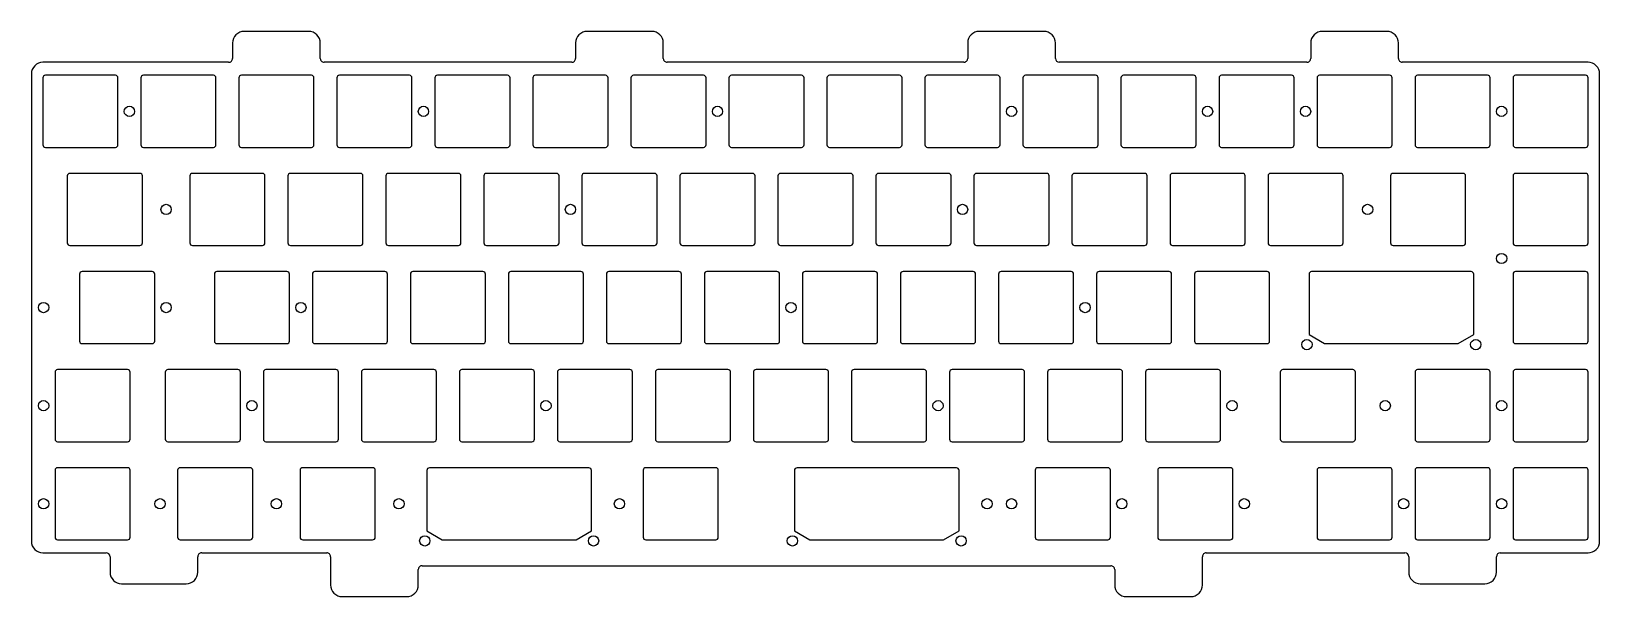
# Model space of a CAD drawing. Header units: millimetres. Extents: x -10 to 295, y -94 to 16.
import ezdxf

# ---------------------------------------------------------------- set-up
doc = ezdxf.new("R2010")
doc.units = ezdxf.units.MM
doc.layers.get('0').update_dxf_attribs({"linetype": 'CONTINUOUS'})
doc.layers.add('BLACK', color=7, linetype='CONTINUOUS')

msp = doc.modelspace()

# ---------------------------------------------------------------- linework, layer by layer
for points in [[(240.35, 6.5), (240.35, -6.5, 0.4142123908), (240.85, -7), (254.45, -7, 0.4142135624), (254.95, -6.5), (254.95, 6.5, 0.4142135624), (254.45, 7), (240.85, 7, 0.4142123908)], [(259.4, 6.5), (259.4, -6.5, 0.4142123908), (259.9, -7), (273.5, -7, 0.4142135624), (274, -6.5), (274, 6.5, 0.4142135624), (273.5, 7), (259.9, 7, 0.4142123908)], [(254.6375, -12.55), (254.6375, -25.55, 0.4142123908), (255.1375, -26.05), (268.7375, -26.05, 0.4142135624), (269.2375, -25.55), (269.2375, -12.55, 0.4142135624), (268.7375, -12.05), (255.1375, -12.05, 0.4142123908)], [(238.79375, -31.625), (238.79375, -43.343), (241.79375, -45.075), (267.79375, -45.075), (270.79375, -43.343), (270.79375, -31.625, 0.4142135624), (270.29375, -31.125), (239.29375, -31.125, 0.4142123908)], [(9.18125, -64.15, 0.4142135624), (9.68125, -63.65), (9.68125, -50.65, 0.4142135624), (9.18125, -50.15), (-4.41875, -50.15, 0.4142123908), (-4.91875, -50.65), (-4.91875, -63.65, 0.4142123908), (-4.41875, -64.15)], [(30.6125, -64.15, 0.4142135624), (31.1125, -63.65), (31.1125, -50.65, 0.4142135624), (30.6125, -50.15), (17.0125, -50.15, 0.4142123908), (16.5125, -50.65), (16.5125, -63.65, 0.4142123908), (17.0125, -64.15)], [(-4.91875, -69.700025), (-4.91875, -82.700025, 0.4142123908), (-4.41875, -83.200025), (9.18125, -83.200025, 0.4142135624), (9.68125, -82.700025), (9.68125, -69.700025, 0.4142135624), (9.18125, -69.200025), (-4.41875, -69.200025, 0.4142123908)], [(18.89375, -69.700025), (18.89375, -82.700025, 0.4142123908), (19.39375, -83.200025), (32.99375, -83.200025, 0.4142135624), (33.49375, -82.700025), (33.49375, -69.700025, 0.4142135624), (32.99375, -69.200025), (19.39375, -69.200025, 0.4142123908)], [(42.70625, -69.700025), (42.70625, -82.700025, 0.4142123908), (43.20625, -83.200025), (56.80625, -83.200025, 0.4142135624), (57.30625, -82.700025), (57.30625, -69.700025, 0.4142135624), (56.80625, -69.200025), (43.20625, -69.200025, 0.4142123908)], [(67.34375, -69.725025), (67.34375, -81.443025), (70.34375, -83.175025), (96.34375, -83.175025), (99.34375, -81.443025), (99.34375, -69.725025, 0.4142135624), (98.84375, -69.225025), (67.84375, -69.225025, 0.4142123908)], [(109.38125, -69.700025), (109.38125, -82.700025, 0.4142123908), (109.88125, -83.200025), (123.48125, -83.200025, 0.4142135624), (123.98125, -82.700025), (123.98125, -69.700025, 0.4142135624), (123.48125, -69.200025), (109.88125, -69.200025, 0.4142123908)], [(138.78125, -69.725025), (138.78125, -81.443025), (141.78125, -83.175025), (167.78125, -83.175025), (170.78125, -81.443025), (170.78125, -69.725025, 0.4142135624), (170.28125, -69.225025), (139.28125, -69.225025, 0.4142123908)], [(185.58125, -69.700025), (185.58125, -82.700025, 0.4142123908), (186.08125, -83.200025), (199.68125, -83.200025, 0.4142135624), (200.18125, -82.700025), (200.18125, -69.700025, 0.4142135624), (199.68125, -69.200025), (186.08125, -69.200025, 0.4142123908)], [(209.39375, -69.700025), (209.39375, -82.700025, 0.4142123908), (209.89375, -83.200025), (223.49375, -83.200025, 0.4142135624), (223.99375, -82.700025), (223.99375, -69.700025, 0.4142135624), (223.49375, -69.200025), (209.89375, -69.200025, 0.4142123908)]]:
    msp.add_lwpolyline(points, format="xyb", close=True)
for centre in [(238.125, 0), (276.225, 0), (238.39375, -45.3), (271.193714, -45.3), (-7.14375, -57.15), (176.2125, -76.2), (180.975, -76.2), (202.405114, -76.2), (66.94375, -83.4), (99.743749, -83.4), (138.38125, -83.4), (171.18125, -83.4)]:
    msp.add_circle(centre, 1)
at = {"layer": 'BLACK', "linetype": 'Continuous'}
for p, q in [((31.826136, 15.524953), (31.826136, 15.525)), ((44.376136, 15.525), (31.826136, 15.525)), ((111.051036, 15.525), (98.501136, 15.525)), ((187.251136, 15.525), (174.69594, 15.525)), ((241.376136, 15.524953), (241.376136, 15.525)), ((253.926136, 15.525), (241.376136, 15.525)), ((29.576133, 13.275), (29.576133, 10.2751)), ((46.626086, 13.275), (46.626139, 13.275)), ((46.626139, 10.28753), (46.626139, 13.275)), ((96.251136, 13.275), (96.251136, 10.2751)), ((113.301142, 13.274999), (113.301134, 13.274999)), ((113.301142, 10.277999), (113.301142, 13.274999)), ((172.45113, 13.274995), (172.451136, 10.275001)), ((189.501086, 13.275), (189.501136, 13.275)), ((189.501136, 10.2751), (189.501136, 13.275)), ((239.126133, 13.275), (239.126133, 10.2751)), ((256.176086, 13.275), (256.176139, 13.275)), ((256.176139, 10.28753), (256.176139, 13.275)), ((28.814036, 9.525), (-7.273864, 9.525)), ((95.48885, 9.525), (47.376236, 9.525)), ((113.301142, 10.277999), (113.301192, 10.277999)), ((171.701129, 9.524994), (114.051136, 9.525)), ((171.701129, 9.525102), (171.701129, 9.524994)), ((238.364036, 9.525), (190.251336, 9.525)), ((293.026136, 9.525), (256.926236, 9.525)), ((-9.523864, 7.274999), (-9.523864, -83.475)), ((-7.298864, 6.499999), (-7.298864, -6.499999)), ((6.801136, 7), (-6.798863, 7)), ((7.301136, -6.5), (7.301136, 6.5)), ((11.751136, 6.5), (11.751136, -6.5)), ((25.851136, 7), (12.251136, 7)), ((26.351136, -6.5), (26.351136, 6.5)), ((30.801136, 6.5), (30.801136, -6.5)), ((44.901136, 7), (31.301136, 7)), ((45.401136, -6.5), (45.401136, 6.5)), ((49.851136, 6.5), (49.851136, -6.5)), ((63.951136, 7), (50.351136, 7)), ((64.451136, -6.5), (64.451136, 6.5)), ((68.901136, 6.5), (68.901136, -6.5)), ((83.001136, 7), (69.401136, 7)), ((83.501136, -6.5), (83.501136, 6.5)), ((87.951136, 6.5), (87.951136, -6.5)), ((102.051136, 7), (88.451136, 7)), ((102.551136, -6.5), (102.551136, 6.5)), ((107.001136, 6.5), (107.001136, -6.5)), ((121.101136, 7), (107.501136, 7)), ((121.601136, -6.5), (121.601136, 6.5)), ((126.051136, 6.5), (126.051136, -6.5)), ((140.151136, 7), (126.551136, 7)), ((140.651136, -6.5), (140.651136, 6.5)), ((145.101136, 6.5), (145.101136, -6.5)), ((159.201136, 7), (145.601136, 7)), ((159.701136, -6.5), (159.701136, 6.5)), ((164.151136, 6.5), (164.151136, -6.5)), ((178.251136, 7), (164.651136, 7)), ((178.751136, -6.5), (178.751136, 6.5)), ((183.201136, 6.5), (183.201136, -6.5)), ((197.301136, 7), (183.701136, 7)), ((197.801136, -6.5), (197.801136, 6.5)), ((202.251136, 6.5), (202.251136, -6.5)), ((216.351136, 7), (202.751136, 7)), ((216.851136, -6.5), (216.851136, 6.5)), ((221.301136, 6.5), (221.301136, -6.5)), ((235.401136, 7), (221.801136, 7)), ((235.901136, -6.5), (235.901136, 6.5)), ((278.451136, 6.5), (278.451136, -6.5)), ((292.551136, 7), (278.951136, 7)), ((293.051136, -6.5), (293.051136, 6.5)), ((295.276086, 7.275), (295.276136, 7.275)), ((295.276136, -83.475), (295.276136, 7.275)), ((-6.798864, -7), (6.801136, -7)), ((12.251136, -7), (25.851136, -7)), ((31.301136, -7), (44.901136, -7)), ((50.351136, -7), (63.951136, -7)), ((69.401136, -7), (83.001136, -7)), ((88.451136, -7), (102.051136, -7)), ((107.501136, -7), (121.101136, -7)), ((126.551136, -7), (140.151136, -7)), ((145.601136, -7), (159.201136, -7)), ((164.651136, -7), (178.251136, -7)), ((183.701136, -7), (197.301136, -7)), ((202.751136, -7), (216.351136, -7)), ((221.801136, -7), (235.401136, -7)), ((278.951136, -7), (292.551136, -7)), ((11.563636, -12.05), (-2.036363, -12.05)), ((35.376136, -12.05), (21.776136, -12.05)), ((54.426136, -12.05), (40.826136, -12.05)), ((73.476136, -12.05), (59.876136, -12.05)), ((92.526136, -12.05), (78.926136, -12.05)), ((111.576136, -12.05), (97.976136, -12.05)), ((130.626136, -12.05), (117.026136, -12.05)), ((149.676136, -12.05), (136.076136, -12.05)), ((168.726136, -12.05), (155.126136, -12.05)), ((187.776136, -12.05), (174.176136, -12.05)), ((206.826136, -12.05), (193.226136, -12.05)), ((225.876136, -12.05), (212.276136, -12.05)), ((244.926136, -12.05), (231.326136, -12.05)), ((292.551136, -12.05), (278.951136, -12.05)), ((-2.536364, -12.550001), (-2.536364, -25.549999)), ((12.063636, -25.55), (12.063636, -12.55)), ((21.276136, -12.55), (21.276136, -25.55)), ((35.876136, -25.55), (35.876136, -12.55)), ((40.326136, -12.55), (40.326136, -25.55)), ((54.926136, -25.55), (54.926136, -12.55)), ((59.376136, -12.55), (59.376136, -25.55)), ((73.976136, -25.55), (73.976136, -12.55)), ((78.426136, -12.55), (78.426136, -25.55)), ((93.026136, -25.55), (93.026136, -12.55)), ((97.476136, -12.55), (97.476136, -25.55)), ((112.076136, -25.55), (112.076136, -12.55)), ((116.526136, -12.55), (116.526136, -25.55)), ((131.126136, -25.55), (131.126136, -12.55)), ((135.576136, -12.55), (135.576136, -25.55)), ((150.176136, -25.55), (150.176136, -12.55)), ((154.626136, -12.55), (154.626136, -25.55)), ((169.226136, -25.55), (169.226136, -12.55)), ((173.676136, -12.55), (173.676136, -25.55)), ((188.276136, -25.55), (188.276136, -12.55)), ((192.726136, -12.55), (192.726136, -25.55)), ((207.326136, -25.55), (207.326136, -12.55)), ((211.776136, -12.55), (211.776136, -25.55)), ((226.376136, -25.55), (226.376136, -12.55)), ((230.826136, -12.55), (230.826136, -25.55)), ((245.426136, -25.55), (245.426136, -12.55)), ((278.451136, -12.55), (278.451136, -25.55)), ((293.051136, -25.55), (293.051136, -12.55)), ((-2.036363, -26.05), (11.563636, -26.05)), ((21.776136, -26.05), (35.376136, -26.05)), ((40.826136, -26.05), (54.426136, -26.05)), ((59.876136, -26.05), (73.476136, -26.05)), ((78.926136, -26.05), (92.526136, -26.05)), ((97.976136, -26.05), (111.576136, -26.05)), ((117.026136, -26.05), (130.626136, -26.05)), ((136.076136, -26.05), (149.676136, -26.05)), ((155.126136, -26.05), (168.726136, -26.05)), ((174.176136, -26.05), (187.776136, -26.05)), ((193.226136, -26.05), (206.826136, -26.05)), ((212.276136, -26.05), (225.876136, -26.05)), ((231.326136, -26.05), (244.926136, -26.05)), ((278.951136, -26.05), (292.551136, -26.05)), ((-0.15625, -31.6), (-0.15625, -44.6)), ((13.94375, -31.1), (0.343751, -31.1)), ((14.44375, -44.6), (14.44375, -31.6)), ((26.038636, -31.6), (26.038636, -44.6)), ((40.138636, -31.1), (26.538636, -31.1)), ((40.638636, -44.6), (40.638636, -31.6)), ((45.088636, -31.6), (45.088636, -44.6)), ((59.188636, -31.1), (45.588636, -31.1)), ((59.688636, -44.6), (59.688636, -31.6)), ((64.138636, -31.6), (64.138636, -44.6)), ((78.238636, -31.1), (64.638636, -31.1)), ((78.738636, -44.6), (78.738636, -31.6)), ((83.188636, -31.6), (83.188636, -44.6)), ((97.288636, -31.1), (83.688636, -31.1)), ((97.788636, -44.6), (97.788636, -31.6)), ((102.238636, -31.6), (102.238636, -44.6)), ((116.338636, -31.1), (102.738636, -31.1)), ((116.838636, -44.6), (116.838636, -31.6)), ((121.288636, -31.6), (121.288636, -44.6)), ((135.388636, -31.1), (121.788636, -31.1)), ((135.888636, -44.6), (135.888636, -31.6)), ((140.338636, -31.6), (140.338636, -44.6)), ((154.438636, -31.1), (140.838636, -31.1)), ((154.938636, -44.6), (154.938636, -31.6)), ((159.388636, -31.6), (159.388636, -44.6)), ((173.488636, -31.1), (159.888636, -31.1)), ((173.988636, -44.6), (173.988636, -31.6)), ((178.438636, -31.6), (178.438636, -44.6)), ((192.538636, -31.1), (178.938636, -31.1)), ((193.038636, -44.6), (193.038636, -31.6)), ((197.488636, -31.6), (197.488636, -44.6)), ((211.588636, -31.1), (197.988636, -31.1)), ((212.088636, -44.6), (212.088636, -31.6)), ((216.538636, -31.6), (216.538636, -44.6)), ((230.638636, -31.1), (217.038636, -31.1)), ((231.138636, -44.6), (231.138636, -31.6)), ((278.451136, -31.6), (278.451136, -44.6)), ((292.551136, -31.1), (278.951136, -31.1)), ((293.051136, -44.6), (293.051136, -31.6)), ((0.343751, -45.1), (13.94375, -45.1)), ((26.538636, -45.1), (40.138636, -45.1)), ((45.588636, -45.1), (59.188636, -45.1)), ((64.638636, -45.1), (78.238636, -45.1)), ((83.688636, -45.1), (97.288636, -45.1)), ((102.738636, -45.1), (116.338636, -45.1)), ((121.788636, -45.1), (135.388636, -45.1)), ((140.838636, -45.1), (154.438636, -45.1)), ((159.888636, -45.1), (173.488636, -45.1)), ((178.938636, -45.1), (192.538636, -45.1)), ((197.988636, -45.1), (211.588636, -45.1)), ((217.038636, -45.1), (230.638636, -45.1)), ((278.951136, -45.1), (292.551136, -45.1)), ((35.563636, -50.65), (35.563636, -63.65)), ((49.663636, -50.15), (36.063636, -50.15)), ((50.163636, -63.65), (50.163636, -50.65)), ((54.613636, -50.65), (54.613636, -63.65)), ((68.713636, -50.15), (55.113636, -50.15)), ((69.213636, -63.65), (69.213636, -50.65)), ((73.663636, -50.65), (73.663636, -63.65)), ((87.763636, -50.15), (74.163636, -50.15)), ((88.263636, -63.65), (88.263636, -50.65)), ((92.713636, -50.65), (92.713636, -63.65)), ((106.813636, -50.15), (93.213636, -50.15)), ((107.313636, -63.65), (107.313636, -50.65)), ((111.763636, -50.65), (111.763636, -63.65)), ((125.863636, -50.15), (112.263636, -50.15)), ((126.363636, -63.65), (126.363636, -50.65)), ((130.813636, -50.65), (130.813636, -63.65)), ((144.913636, -50.15), (131.313636, -50.15)), ((145.413636, -63.65), (145.413636, -50.65)), ((149.863636, -50.65), (149.863636, -63.65)), ((163.963636, -50.15), (150.363636, -50.15)), ((164.463636, -63.65), (164.463636, -50.65)), ((168.913636, -50.65), (168.913636, -63.65)), ((183.013636, -50.15), (169.413636, -50.15)), ((183.513636, -63.65), (183.513636, -50.65)), ((187.963636, -50.65), (187.963636, -63.65)), ((202.063636, -50.15), (188.463636, -50.15)), ((202.563636, -63.65), (202.563636, -50.65)), ((207.013636, -50.65), (207.013636, -63.65)), ((221.113636, -50.15), (207.513636, -50.15)), ((221.613636, -63.65), (221.613636, -50.65)), ((233.207386, -50.65), (233.207386, -63.656801)), ((247.307236, -50.15), (233.707386, -50.15)), ((233.707386, -50.15), (233.707386, -50.150051)), ((247.807386, -63.65), (247.807386, -50.657272)), ((259.401136, -50.65), (259.401136, -63.65)), ((273.501136, -50.15), (259.901136, -50.15)), ((274.001136, -63.65), (274.001136, -50.65)), ((278.451136, -50.65), (278.451136, -63.65)), ((292.551136, -50.15), (278.951136, -50.15)), ((293.051136, -63.65), (293.051136, -50.65)), ((36.063636, -64.15), (49.663636, -64.15)), ((55.113636, -64.15), (68.713636, -64.15)), ((74.163636, -64.15), (87.763636, -64.15)), ((93.213636, -64.15), (106.813636, -64.15)), ((112.263636, -64.15), (125.863636, -64.15)), ((131.313636, -64.15), (144.913636, -64.15)), ((150.363636, -64.15), (163.963636, -64.15)), ((169.413636, -64.15), (183.013636, -64.15)), ((188.463636, -64.15), (202.063636, -64.15)), ((207.513636, -64.15), (221.113636, -64.15)), ((233.707536, -64.15), (247.307386, -64.15)), ((247.307386, -64.15), (247.307386, -64.149948)), ((259.901136, -64.15), (273.501136, -64.15)), ((278.951136, -64.15), (292.551136, -64.15)), ((240.351136, -69.7), (240.351136, -82.7)), ((254.451136, -69.2), (240.851136, -69.2)), ((254.951136, -82.7), (254.951136, -69.7)), ((259.401136, -69.7), (259.401136, -82.7)), ((273.501136, -69.2), (259.901136, -69.2)), ((274.001136, -82.7), (274.001136, -69.7)), ((278.451136, -69.7), (278.451136, -82.7)), ((292.551136, -69.2), (278.951136, -69.2)), ((293.051136, -82.7), (293.051136, -69.7)), ((240.851136, -83.2), (254.451136, -83.2)), ((259.901136, -83.2), (273.501136, -83.2)), ((278.951136, -83.2), (292.551136, -83.2)), ((-7.273863, -85.725), (5.013586, -85.725)), ((5.763586, -86.475), (5.763636, -86.475)), ((5.763636, -86.475), (5.763636, -89.479743)), ((22.813636, -89.475), (22.813636, -86.4751)), ((23.576286, -85.725005), (47.876336, -85.725005)), ((48.626128, -86.474899), (48.626133, -91.975002)), ((66.438298, -88.225), (200.276036, -88.225)), ((218.076139, -91.975), (218.076139, -86.475)), ((218.826136, -85.725005), (257.425936, -85.725)), ((218.826136, -85.725005), (218.826136, -85.725053)), ((258.176136, -86.4751), (258.176136, -89.453581)), ((275.226135, -89.475), (275.226135, -86.4751)), ((275.976136, -85.725), (293.026136, -85.725)), ((65.676139, -91.975), (65.676139, -88.9751)), ((201.026133, -88.98753), (201.026133, -91.975)), ((8.013636, -91.725006), (20.563635, -91.725006)), ((20.563635, -91.725006), (20.563635, -91.724998)), ((48.626185, -91.975002), (48.626133, -91.975002)), ((50.876136, -94.225001), (63.426136, -94.225001)), ((63.426136, -94.224953), (63.426136, -94.225001)), ((201.026185, -91.975), (201.026133, -91.975)), ((203.276136, -94.225001), (215.826136, -94.225001)), ((215.826136, -94.224953), (215.826136, -94.225001)), ((260.426136, -91.725002), (272.955252, -91.725002))]:
    msp.add_line(p, q, dxfattribs=at)
at = {"layer": 'BLACK'}
for centre in [(9.525, 0), (66.676136, 0), (123.826136, 0), (180.976136, 0), (219.071536, 0), (16.6699, -19.05), (95.251136, -19.05), (171.451135, -19.05), (250.191136, -19.050016), (276.226136, -28.575), (-7.142614, -38.1), (16.669536, -38.0992), (42.863636, -38.1), (138.1136, -38.1), (195.2636, -38.1), (33.338636, -57.15), (90.488636, -57.15), (166.6886, -57.15), (223.8386, -57.15), (253.604474, -57.150048), (276.226368, -57.150048), (-7.14265, -76.2), (15.479225, -76.2), (38.101136, -76.2), (61.913636, -76.2), (104.775, -76.2), (226.21875, -76.2), (257.175, -76.2), (276.226368, -76.2)]:
    msp.add_circle(centre, 1, dxfattribs=at)
for centre, radius, start, end in [((31.826086, 13.275), 2.249953, 89.99872673, 180), ((44.376136, 13.2751), 2.2499, 359.99745346, 90), ((98.501236, 13.2749), 2.2501, 90.00254637, 179.99745363), ((111.050936, 13.2748), 2.2502, 0.00506705, 89.99745375), ((174.701036, 13.2751), 2.249906, 90.12977412, 180.00267391), ((187.251136, 13.2751), 2.2499, 359.99745346, 90), ((241.376036, 13.275), 2.249903, 89.99745347, 180), ((253.926136, 13.2751), 2.2499, 359.99745346, 90), ((-7.273863, 7.274999), 2.250001, 90.00002546, 180), ((28.825936, 10.2751), 0.750197, 269.09110441, 0), ((47.376236, 10.2752), 0.7502, 179.05826401, 270), ((95.500936, 10.2751), 0.7502, 269.07690058, 0), ((114.051136, 10.2749), 0.7499, 179.76323751, 270), ((171.701336, 10.2749), 0.7498, 269.9841821, 0.00771789), ((190.251336, 10.2752), 0.7502, 180.0076374, 270), ((238.375936, 10.2751), 0.750197, 269.09110441, 0), ((256.926236, 10.2752), 0.7502, 179.05826401, 270), ((293.026136, 7.2751), 2.2499, 359.99745346, 90), ((-6.798863, 6.499999), 0.500001, 90, 180), ((6.801136, 6.5), 0.5, 0, 90), ((12.251136, 6.5), 0.5, 90, 180), ((25.851136, 6.5), 0.5, 0, 90), ((31.301136, 6.5), 0.5, 90, 180), ((44.901136, 6.5), 0.5, 0, 90), ((50.351136, 6.5), 0.5, 90, 180), ((63.951136, 6.5), 0.5, 0, 90), ((69.401136, 6.5), 0.5, 90, 180), ((83.001136, 6.5), 0.5, 0, 90), ((88.451136, 6.5), 0.5, 90, 180), ((102.051136, 6.5), 0.5, 0, 90), ((107.501136, 6.5), 0.5, 90, 180), ((121.101136, 6.5), 0.5, 0, 90), ((126.551136, 6.5), 0.5, 90, 180), ((140.151136, 6.5), 0.5, 0, 90), ((145.601136, 6.5), 0.5, 90, 180), ((159.201136, 6.5), 0.5, 0, 90), ((164.651136, 6.5), 0.5, 90, 180), ((178.251136, 6.5), 0.5, 0, 90), ((183.701136, 6.5), 0.5, 90, 180), ((197.301136, 6.5), 0.5, 0, 90), ((202.751136, 6.5), 0.5, 90, 180), ((216.351136, 6.5), 0.5, 0, 90), ((221.801136, 6.5), 0.5, 90, 180), ((235.401136, 6.5), 0.5, 0, 90), ((278.951136, 6.5), 0.5, 90, 180), ((292.551136, 6.5), 0.5, 0, 90), ((-6.798863, -6.499999), 0.500001, 180, 269.99988541), ((6.801136, -6.5), 0.5, 270, 0), ((12.251136, -6.5), 0.5, 180, 270), ((25.851136, -6.5), 0.5, 270, 0), ((31.301136, -6.5), 0.5, 180, 270), ((44.901136, -6.5), 0.5, 270, 0), ((50.351136, -6.5), 0.5, 180, 270), ((63.951136, -6.5), 0.5, 270, 0), ((69.401136, -6.5), 0.5, 180, 270), ((83.001136, -6.5), 0.5, 270, 0), ((88.451136, -6.5), 0.5, 180, 270), ((102.051136, -6.5), 0.5, 270, 0), ((107.501136, -6.5), 0.5, 180, 270), ((121.101136, -6.5), 0.5, 270, 0), ((126.551136, -6.5), 0.5, 180, 270), ((140.151136, -6.5), 0.5, 270, 0), ((145.601136, -6.5), 0.5, 180, 270), ((159.201136, -6.5), 0.5, 270, 0), ((164.651136, -6.5), 0.5, 180, 270), ((178.251136, -6.5), 0.5, 270, 0), ((183.701136, -6.5), 0.5, 180, 270), ((197.301136, -6.5), 0.5, 270, 0), ((202.751136, -6.5), 0.5, 180, 270), ((216.351136, -6.5), 0.5, 270, 0), ((221.801136, -6.5), 0.5, 180, 270), ((235.401136, -6.5), 0.5, 270, 0), ((278.951136, -6.5), 0.5, 180, 270), ((292.551136, -6.5), 0.5, 270, 0), ((-2.036363, -12.550001), 0.500001, 90, 180), ((11.563636, -12.55), 0.5, 0, 90), ((21.776136, -12.55), 0.5, 90, 180), ((35.376136, -12.55), 0.5, 0, 90), ((40.826136, -12.55), 0.5, 90, 180), ((54.426136, -12.55), 0.5, 0, 90), ((59.876136, -12.55), 0.5, 90, 180), ((73.476136, -12.55), 0.5, 0, 90), ((78.926136, -12.55), 0.5, 90, 180), ((92.526136, -12.55), 0.5, 0, 90), ((97.976136, -12.55), 0.5, 90, 180), ((111.576136, -12.55), 0.5, 0, 90), ((117.026136, -12.55), 0.5, 90, 180), ((130.626136, -12.55), 0.5, 0, 90), ((136.076136, -12.55), 0.5, 90, 180), ((149.676136, -12.55), 0.5, 0, 90), ((155.126136, -12.55), 0.5, 90, 180), ((168.726136, -12.55), 0.5, 0, 90), ((174.176136, -12.55), 0.5, 90, 180), ((187.776136, -12.55), 0.5, 0, 90), ((193.226136, -12.55), 0.5, 90, 180), ((206.826136, -12.55), 0.5, 0, 90), ((212.276136, -12.55), 0.5, 90, 180), ((225.876136, -12.55), 0.5, 0, 90), ((231.326136, -12.55), 0.5, 90, 180), ((244.926136, -12.55), 0.5, 0, 90), ((278.951136, -12.55), 0.5, 90, 180), ((292.551136, -12.55), 0.5, 0, 90), ((-2.036363, -25.549999), 0.500001, 180, 270), ((11.563636, -25.55), 0.5, 270, 0), ((21.776136, -25.55), 0.5, 180, 270), ((35.376136, -25.55), 0.5, 270, 0), ((40.826136, -25.55), 0.5, 180, 270), ((54.426136, -25.55), 0.5, 270, 0), ((59.876136, -25.55), 0.5, 180, 270), ((73.476136, -25.55), 0.5, 270, 0), ((78.926136, -25.55), 0.5, 180, 270), ((92.526136, -25.55), 0.5, 270, 0), ((97.976136, -25.55), 0.5, 180, 270), ((111.576136, -25.55), 0.5, 270, 0), ((117.026136, -25.55), 0.5, 180, 270), ((130.626136, -25.55), 0.5, 270, 0), ((136.076136, -25.55), 0.5, 180, 270), ((149.676136, -25.55), 0.5, 270, 0), ((155.126136, -25.55), 0.5, 180, 270), ((168.726136, -25.55), 0.5, 270, 0), ((174.176136, -25.55), 0.5, 180, 270), ((187.776136, -25.55), 0.5, 270, 0), ((193.226136, -25.55), 0.5, 180, 270), ((206.826136, -25.55), 0.5, 270, 0), ((212.276136, -25.55), 0.5, 180, 270), ((225.876136, -25.55), 0.5, 270, 0), ((231.326136, -25.55), 0.5, 180, 270), ((244.926136, -25.55), 0.5, 270, 0), ((278.951136, -25.55), 0.5, 180, 270), ((292.551136, -25.55), 0.5, 270, 0), ((0.343751, -31.600001), 0.500001, 90, 179.99988541), ((13.94375, -31.6), 0.5, 0, 90), ((26.538636, -31.6), 0.5, 90, 180), ((40.138636, -31.6), 0.5, 0, 90), ((45.588636, -31.6), 0.5, 90, 180), ((59.188636, -31.6), 0.5, 0, 90), ((64.638636, -31.6), 0.5, 90, 180), ((78.238636, -31.6), 0.5, 0, 90), ((83.688636, -31.6), 0.5, 90, 180), ((97.288636, -31.6), 0.5, 0, 90), ((102.738636, -31.6), 0.5, 90, 180), ((116.338636, -31.6), 0.5, 0, 90), ((121.788636, -31.6), 0.5, 90, 180), ((135.388636, -31.6), 0.5, 0, 90), ((140.838636, -31.6), 0.5, 90, 180), ((154.438636, -31.6), 0.5, 0, 90), ((159.888636, -31.6), 0.5, 90, 180), ((173.488636, -31.6), 0.5, 0, 90), ((178.938636, -31.6), 0.5, 90, 180), ((192.538636, -31.6), 0.5, 0, 90), ((197.988636, -31.6), 0.5, 90, 180), ((211.588636, -31.6), 0.5, 0, 90), ((217.038636, -31.6), 0.5, 90, 180), ((230.638636, -31.6), 0.5, 0, 90), ((278.951136, -31.6), 0.5, 90, 180), ((292.551136, -31.6), 0.5, 0, 90), ((0.343751, -44.599999), 0.500001, 180.00011459, 270), ((13.94375, -44.6), 0.5, 270, 0), ((26.538636, -44.6), 0.5, 180, 270), ((40.138636, -44.6), 0.5, 270, 0), ((45.588636, -44.6), 0.5, 180, 270), ((59.188636, -44.6), 0.5, 270, 0), ((64.638636, -44.6), 0.5, 180, 270), ((78.238636, -44.6), 0.5, 270, 0), ((83.688636, -44.6), 0.5, 180, 270), ((97.288636, -44.6), 0.5, 270, 0), ((102.738636, -44.6), 0.5, 180, 270), ((116.338636, -44.6), 0.5, 270, 0), ((121.788636, -44.6), 0.5, 180, 270), ((135.388636, -44.6), 0.5, 270, 0), ((140.838636, -44.6), 0.5, 180, 270), ((154.438636, -44.6), 0.5, 270, 0), ((159.888636, -44.6), 0.5, 180, 270), ((173.488636, -44.6), 0.5, 270, 0), ((178.938636, -44.6), 0.5, 180, 270), ((192.538636, -44.6), 0.5, 270, 0), ((197.988636, -44.6), 0.5, 180, 270), ((211.588636, -44.6), 0.5, 270, 0), ((217.038636, -44.6), 0.5, 180, 270), ((230.638636, -44.6), 0.5, 270, 0), ((278.951136, -44.6), 0.5, 180, 270), ((292.551136, -44.6), 0.5, 270, 0), ((36.063636, -50.65), 0.5, 90, 180), ((49.663636, -50.65), 0.5, 0, 90), ((55.113636, -50.65), 0.5, 90, 180), ((68.713636, -50.65), 0.5, 0, 90), ((74.163636, -50.65), 0.5, 90, 180), ((87.763636, -50.65), 0.5, 0, 90), ((93.213636, -50.65), 0.5, 90, 180), ((106.813636, -50.65), 0.5, 0, 90), ((112.263636, -50.65), 0.5, 90, 180), ((125.863636, -50.65), 0.5, 0, 90), ((131.313636, -50.65), 0.5, 90, 180), ((144.913636, -50.65), 0.5, 0, 90), ((150.363636, -50.65), 0.5, 90, 180), ((163.963636, -50.65), 0.5, 0, 90), ((169.413636, -50.65), 0.5, 90, 180), ((183.013636, -50.65), 0.5, 0, 90), ((188.463636, -50.65), 0.5, 90, 180), ((202.063636, -50.65), 0.5, 0, 90), ((207.513636, -50.65), 0.5, 90, 180), ((221.113636, -50.65), 0.5, 0, 90), ((233.707336, -50.65), 0.49995, 89.99426984, 180), ((247.307236, -50.6502), 0.5002, 359.18990552, 90), ((259.901136, -50.65), 0.5, 90, 180), ((273.501136, -50.65), 0.5, 0, 90), ((278.951136, -50.65), 0.5, 90, 180), ((292.551136, -50.65), 0.5, 0, 90), ((36.063636, -63.65), 0.5, 180, 270), ((49.663636, -63.65), 0.5, 270, 0), ((55.113636, -63.65), 0.5, 180, 270), ((68.713636, -63.65), 0.5, 270, 0), ((74.163636, -63.65), 0.5, 180, 270), ((87.763636, -63.65), 0.5, 270, 0), ((93.213636, -63.65), 0.5, 180, 270), ((106.813636, -63.65), 0.5, 270, 0), ((112.263636, -63.65), 0.5, 180, 270), ((125.863636, -63.65), 0.5, 270, 0), ((131.313636, -63.65), 0.5, 180, 270), ((144.913636, -63.65), 0.5, 270, 0), ((150.363636, -63.65), 0.5, 180, 270), ((163.963636, -63.65), 0.5, 270, 0), ((169.413636, -63.65), 0.5, 180, 270), ((183.013636, -63.65), 0.5, 270, 0), ((188.463636, -63.65), 0.5, 180, 270), ((202.063636, -63.65), 0.5, 270, 0), ((207.513636, -63.65), 0.5, 180, 270), ((221.113636, -63.65), 0.5, 270, 0), ((233.707536, -63.6498), 0.5002, 180.80196252, 270), ((247.307436, -63.65), 0.49995, 269.99426983, 0), ((259.901136, -63.65), 0.5, 180, 270), ((273.501136, -63.65), 0.5, 270, 0), ((278.951136, -63.65), 0.5, 180, 270), ((292.551136, -63.65), 0.5, 270, 0), ((240.851136, -69.7), 0.5, 90, 180), ((254.451136, -69.7), 0.5, 0, 90), ((259.901136, -69.7), 0.5, 90, 180), ((273.501136, -69.7), 0.5, 0, 90), ((278.951136, -69.7), 0.5, 90, 180), ((292.551136, -69.7), 0.5, 0, 90), ((-7.273863, -83.474999), 2.250001, 180.00002546, 270), ((240.851136, -82.7), 0.5, 180, 270), ((254.451136, -82.7), 0.5, 270, 0), ((259.901136, -82.7), 0.5, 180, 270), ((273.501136, -82.7), 0.5, 270, 0), ((278.951136, -82.7), 0.5, 180, 270), ((292.551136, -82.7), 0.5, 270, 0), ((293.026236, -83.4751), 2.2499, 269.99745341, 0.00254659), ((5.013586, -86.475), 0.75, 0, 90), ((23.563836, -86.4751), 0.7502, 89.04909783, 180), ((47.876336, -86.4748), 0.749795, 359.99243486, 90), ((66.426336, -88.9751), 0.750197, 89.08636979, 180), ((200.276036, -88.9752), 0.7502, 359.05826401, 90), ((218.826036, -86.475), 0.749897, 89.99236002, 180), ((257.425936, -86.4752), 0.7502, 0.0076374, 90), ((275.976236, -86.4751), 0.750101, 90.00763842, 180), ((8.013636, -89.475), 2.250006, 180.12077932, 270), ((20.563636, -89.475), 2.25, 269.99997454, 0), ((260.426236, -89.4748), 2.250202, 179.45970263, 269.99745375), ((272.975936, -89.4749), 2.250199, 269.47332498, 359.99745375), ((50.876136, -91.9751), 2.249901, 179.9975044, 270), ((63.426236, -91.975), 2.249903, 269.99745347, 0), ((203.276136, -91.9751), 2.249901, 179.99745347, 270), ((215.826236, -91.975), 2.249903, 269.99745347, 0)]:
    msp.add_arc(centre, radius, start, end, dxfattribs=at)

doc.saveas('drawing.dxf')
